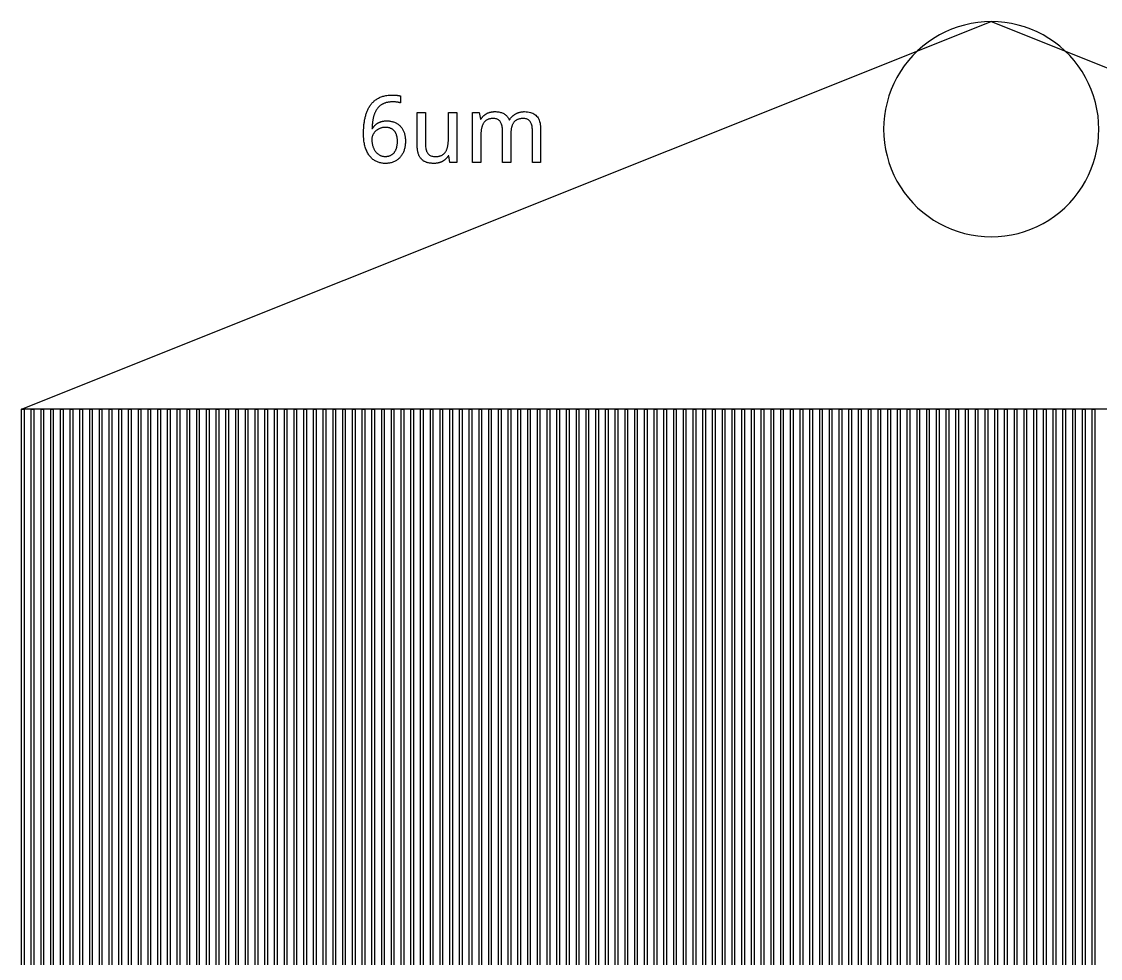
# Model space of a CAD drawing. Extents: x 0 to 762, y 0 to 762.
# Drawn here: x 266.5 to 393.9, y 130.7 to 241.3 of the extents above; entities that cross this region are included whole.
import ezdxf

# ---------------------------------------------------------------- set-up
doc = ezdxf.new("R2010")
doc.units = 0
doc.layers.get('0').update_dxf_attribs({"linetype": 'CONTINUOUS'})

msp = doc.modelspace()

# ---------------------------------------------------------------- linework, layer by layer
at = {"color": 0}
for points in [[(380.993, 241.296), (495.442, 195.576), (266.546, 195.576), (380.993, 241.296)], [(393.693, 228.596), (393.668, 229.393), (393.593, 230.188), (393.468, 230.975), (393.294, 231.754), (393.071, 232.521), (392.801, 233.271), (392.485, 234.003), (392.122, 234.714), (391.715, 235.401), (391.268, 236.061), (390.778, 236.692), (390.251, 237.289), (389.686, 237.854), (389.089, 238.381), (388.458, 238.871), (387.797, 239.318), (387.111, 239.725), (386.4, 240.088), (385.668, 240.404), (384.918, 240.674), (384.151, 240.897), (383.372, 241.071), (382.585, 241.196), (381.79, 241.271), (380.993, 241.296), (380.196, 241.271), (379.401, 241.196), (378.614, 241.071), (377.835, 240.897), (377.068, 240.674), (376.318, 240.404), (375.586, 240.088), (374.875, 239.725), (374.189, 239.318), (373.528, 238.871), (372.897, 238.381), (372.3, 237.854), (371.735, 237.289), (371.208, 236.692), (370.719, 236.061), (370.271, 235.401), (369.864, 234.714), (369.501, 234.003), (369.185, 233.271), (368.915, 232.521), (368.692, 231.754), (368.518, 230.975), (368.393, 230.188), (368.318, 229.393), (368.293, 228.596), (368.318, 227.799), (368.393, 227.004), (368.518, 226.217), (368.692, 225.438), (368.915, 224.671), (369.185, 223.921), (369.501, 223.189), (369.864, 222.478), (370.271, 221.79), (370.719, 221.131), (371.208, 220.501), (371.735, 219.903), (372.3, 219.337), (372.897, 218.811), (373.528, 218.321), (374.189, 217.874), (374.875, 217.467), (375.586, 217.104), (376.318, 216.788), (377.068, 216.518), (377.835, 216.294), (378.614, 216.121), (379.401, 215.996), (380.196, 215.921), (380.993, 215.896), (381.79, 215.921), (382.585, 215.996), (383.372, 216.121), (384.151, 216.294), (384.918, 216.518), (385.668, 216.788), (386.4, 217.104), (387.111, 217.467), (387.797, 217.874), (388.458, 218.321), (389.089, 218.811), (389.686, 219.337), (390.251, 219.903), (390.778, 220.501), (391.268, 221.131), (391.715, 221.79), (392.122, 222.478), (392.485, 223.189), (392.801, 223.921), (393.071, 224.671), (393.294, 225.438), (393.468, 226.217), (393.593, 227.004), (393.668, 227.799), (393.693, 228.596)], [(306.906, 228.024), (306.906, 228.136), (306.907, 228.249), (306.91, 228.361), (306.914, 228.474), (306.918, 228.586), (306.925, 228.699), (306.932, 228.811), (306.939, 228.922), (306.949, 229.035), (306.958, 229.146), (306.971, 229.257), (306.986, 229.368), (307.001, 229.478), (307.019, 229.586), (307.037, 229.693), (307.058, 229.799), (307.081, 229.904), (307.106, 230.01), (307.131, 230.112), (307.157, 230.215), (307.188, 230.318), (307.219, 230.418), (307.254, 230.518), (307.29, 230.615), (307.328, 230.713), (307.368, 230.807), (307.411, 230.9), (307.456, 230.992), (307.501, 231.082), (307.55, 231.171), (307.6, 231.258), (307.654, 231.343), (307.71, 231.425), (307.769, 231.504), (307.831, 231.582), (307.894, 231.657), (307.961, 231.731), (308.031, 231.8), (308.103, 231.868), (308.178, 231.933), (308.256, 231.999), (308.336, 232.06), (308.421, 232.118), (308.507, 232.172), (308.597, 232.225), (308.69, 232.275), (308.786, 232.322), (308.885, 232.365), (308.986, 232.407), (309.092, 232.444), (309.2, 232.481), (309.311, 232.513), (309.426, 232.54), (309.546, 232.564), (309.668, 232.585), (309.794, 232.603), (309.925, 232.615), (310.058, 232.625), (310.196, 232.631), (310.338, 232.632), (310.358, 232.632), (310.379, 232.632), (310.4, 232.632), (310.422, 232.632), (310.444, 232.631), (310.468, 232.631), (310.49, 232.629), (310.514, 232.629), (310.539, 232.628), (310.563, 232.626), (310.588, 232.626), (310.612, 232.624), (310.638, 232.622), (310.661, 232.621), (310.686, 232.619), (310.711, 232.617), (310.736, 232.614), (310.761, 232.611), (310.785, 232.608), (310.81, 232.606), (310.836, 232.603), (310.861, 232.601), (310.886, 232.599), (310.911, 232.594), (310.935, 232.592), (310.958, 232.589), (310.982, 232.585), (311.006, 232.582), (311.029, 232.578), (311.051, 232.574), (311.075, 232.569), (311.097, 232.567), (311.119, 232.563), (311.142, 232.558), (311.162, 232.554), (311.183, 232.55), (311.204, 232.546), (311.224, 232.54), (311.243, 232.536), (311.261, 232.531), (311.261, 231.697), (311.224, 231.71), (311.183, 231.722), (311.144, 231.733), (311.103, 231.744), (311.061, 231.754), (311.018, 231.764), (310.974, 231.772), (310.929, 231.781), (310.883, 231.787), (310.836, 231.794), (310.789, 231.8), (310.743, 231.806), (310.696, 231.811), (310.649, 231.815), (310.601, 231.818), (310.556, 231.821), (310.508, 231.824), (310.463, 231.825), (310.415, 231.826), (310.369, 231.826), (310.274, 231.825), (310.181, 231.822), (310.089, 231.815), (310.001, 231.807), (309.914, 231.797), (309.831, 231.783), (309.749, 231.768), (309.668, 231.751), (309.59, 231.731), (309.515, 231.708), (309.443, 231.685), (309.374, 231.66), (309.306, 231.632), (309.239, 231.603), (309.175, 231.571), (309.112, 231.539), (309.051, 231.503), (308.993, 231.467), (308.936, 231.426), (308.882, 231.386), (308.829, 231.343), (308.778, 231.299), (308.728, 231.253), (308.681, 231.206), (308.635, 231.157), (308.59, 231.106), (308.547, 231.053), (308.507, 231), (308.468, 230.943), (308.431, 230.886), (308.396, 230.828), (308.362, 230.768), (308.331, 230.707), (308.299, 230.644), (308.269, 230.581), (308.242, 230.515), (308.214, 230.449), (308.188, 230.381), (308.164, 230.313), (308.14, 230.242), (308.118, 230.172), (308.097, 230.1), (308.078, 230.028), (308.06, 229.956), (308.043, 229.881), (308.026, 229.806), (308.011, 229.729), (307.997, 229.653), (307.985, 229.575), (307.974, 229.496), (307.964, 229.415), (307.954, 229.335), (307.944, 229.254), (307.938, 229.172), (307.929, 229.09), (307.924, 229.007), (307.917, 228.924), (307.912, 228.839), (307.908, 228.754), (307.904, 228.668), (307.968, 228.668), (307.99, 228.707), (308.014, 228.744), (308.037, 228.782), (308.061, 228.818), (308.086, 228.856), (308.112, 228.89), (308.14, 228.926), (308.168, 228.961), (308.197, 228.994), (308.226, 229.028), (308.258, 229.063), (308.29, 229.094), (308.324, 229.126), (308.358, 229.157), (308.394, 229.186), (308.431, 229.215), (308.468, 229.243), (308.507, 229.269), (308.546, 229.294), (308.586, 229.318), (308.628, 229.342), (308.669, 229.365), (308.713, 229.388), (308.757, 229.408), (308.803, 229.428), (308.849, 229.447), (308.896, 229.465), (308.943, 229.482), (308.993, 229.497), (309.043, 229.511), (309.094, 229.525), (309.149, 229.536), (309.203, 229.547), (309.258, 229.557), (309.315, 229.564), (309.374, 229.571), (309.433, 229.575), (309.493, 229.579), (309.554, 229.581), (309.618, 229.582), (309.718, 229.579), (309.818, 229.575), (309.915, 229.567), (310.01, 229.556), (310.104, 229.542), (310.194, 229.524), (310.285, 229.503), (310.372, 229.478), (310.457, 229.451), (310.542, 229.421), (310.622, 229.388), (310.701, 229.351), (310.778, 229.314), (310.853, 229.272), (310.924, 229.226), (310.993, 229.179), (311.06, 229.128), (311.124, 229.075), (311.186, 229.018), (311.244, 228.958), (311.301, 228.896), (311.356, 228.831), (311.407, 228.763), (311.456, 228.692), (311.501, 228.617), (311.544, 228.54), (311.585, 228.461), (311.624, 228.379), (311.658, 228.294), (311.69, 228.207), (311.721, 228.117), (311.749, 228.025), (311.774, 227.931), (311.794, 227.833), (311.811, 227.733), (311.826, 227.632), (311.838, 227.526), (311.846, 227.419), (311.85, 227.31), (311.851, 227.197), (311.85, 227.075), (311.846, 226.957), (311.838, 226.84), (311.825, 226.726), (311.81, 226.615), (311.792, 226.506), (311.771, 226.4), (311.746, 226.296), (311.717, 226.194), (311.685, 226.096), (311.65, 225.999), (311.612, 225.906), (311.572, 225.815), (311.529, 225.728), (311.483, 225.643), (311.433, 225.561), (311.381, 225.482), (311.326, 225.407), (311.268, 225.333), (311.207, 225.263), (311.144, 225.197), (311.078, 225.133), (311.008, 225.074), (310.938, 225.017), (310.864, 224.964), (310.787, 224.913), (310.708, 224.865), (310.626, 224.821), (310.542, 224.781), (310.456, 224.742), (310.367, 224.707), (310.275, 224.676), (310.182, 224.649), (310.086, 224.625), (309.987, 224.606), (309.888, 224.589), (309.786, 224.576), (309.682, 224.567), (309.575, 224.561), (309.467, 224.56), (309.36, 224.561), (309.254, 224.568), (309.15, 224.578), (309.047, 224.593), (308.946, 224.611), (308.846, 224.635), (308.747, 224.663), (308.649, 224.693), (308.553, 224.729), (308.457, 224.769), (308.365, 224.813), (308.275, 224.861), (308.188, 224.914), (308.103, 224.972), (308.021, 225.033), (307.942, 225.1), (307.864, 225.169), (307.789, 225.244), (307.717, 225.324), (307.646, 225.408), (307.579, 225.496), (307.515, 225.589), (307.453, 225.686), (307.394, 225.788), (307.339, 225.893), (307.286, 226.003), (307.236, 226.118), (307.189, 226.236), (307.144, 226.36), (307.104, 226.487), (307.067, 226.619), (307.032, 226.757), (307.003, 226.899), (306.976, 227.046), (306.954, 227.197), (306.938, 227.353), (306.924, 227.514), (306.912, 227.679), (306.907, 227.849), (306.906, 228.024)], [(317.11, 224.667), (316.965, 225.457), (316.911, 225.457), (316.885, 225.411), (316.856, 225.367), (316.826, 225.324), (316.796, 225.281), (316.764, 225.24), (316.731, 225.2), (316.697, 225.163), (316.662, 225.125), (316.626, 225.089), (316.589, 225.054), (316.553, 225.021), (316.515, 224.989), (316.476, 224.958), (316.438, 224.929), (316.397, 224.9), (316.357, 224.874), (316.315, 224.847), (316.274, 224.822), (316.231, 224.797), (316.186, 224.775), (316.142, 224.753), (316.097, 224.733), (316.051, 224.715), (316.006, 224.697), (315.96, 224.681), (315.912, 224.665), (315.865, 224.65), (315.817, 224.638), (315.768, 224.625), (315.719, 224.612), (315.669, 224.603), (315.619, 224.594), (315.569, 224.586), (315.519, 224.579), (315.469, 224.572), (315.418, 224.568), (315.368, 224.564), (315.317, 224.561), (315.265, 224.56), (315.214, 224.56), (315.118, 224.561), (315.024, 224.564), (314.932, 224.571), (314.842, 224.579), (314.756, 224.59), (314.671, 224.604), (314.588, 224.619), (314.508, 224.639), (314.431, 224.66), (314.354, 224.683), (314.282, 224.71), (314.211, 224.737), (314.143, 224.769), (314.078, 224.804), (314.015, 224.842), (313.954, 224.882), (313.896, 224.925), (313.84, 224.969), (313.787, 225.018), (313.737, 225.069), (313.689, 225.124), (313.643, 225.181), (313.6, 225.24), (313.558, 225.303), (313.519, 225.369), (313.483, 225.438), (313.449, 225.51), (313.418, 225.583), (313.388, 225.661), (313.361, 225.742), (313.338, 225.824), (313.317, 225.911), (313.299, 226), (313.282, 226.093), (313.268, 226.189), (313.257, 226.288), (313.249, 226.389), (313.243, 226.494), (313.239, 226.601), (313.237, 226.714), (313.237, 230.564), (314.215, 230.564), (314.215, 226.767), (314.218, 226.631), (314.226, 226.501), (314.24, 226.379), (314.261, 226.264), (314.286, 226.156), (314.318, 226.054), (314.354, 225.961), (314.397, 225.874), (314.446, 225.793), (314.5, 225.719), (314.56, 225.653), (314.626, 225.594), (314.699, 225.542), (314.778, 225.496), (314.862, 225.458), (314.954, 225.426), (315.051, 225.401), (315.154, 225.385), (315.264, 225.374), (315.381, 225.371), (315.467, 225.372), (315.549, 225.376), (315.629, 225.383), (315.707, 225.393), (315.781, 225.406), (315.853, 225.421), (315.921, 225.439), (315.987, 225.46), (316.05, 225.483), (316.111, 225.51), (316.169, 225.539), (316.225, 225.571), (316.278, 225.606), (316.329, 225.643), (316.376, 225.682), (316.424, 225.724), (316.467, 225.769), (316.508, 225.817), (316.547, 225.865), (316.583, 225.918), (316.619, 225.975), (316.653, 226.033), (316.683, 226.094), (316.713, 226.157), (316.74, 226.224), (316.764, 226.292), (316.787, 226.362), (316.807, 226.436), (316.825, 226.511), (316.842, 226.59), (316.857, 226.671), (316.871, 226.753), (316.883, 226.839), (316.893, 226.926), (316.901, 227.017), (316.91, 227.11), (316.915, 227.204), (316.919, 227.301), (316.921, 227.401), (316.922, 227.503), (316.922, 230.564), (317.9, 230.564), (317.9, 224.667), (317.11, 224.667)], [(326.832, 224.667), (326.832, 228.464), (326.829, 228.6), (326.821, 228.729), (326.808, 228.851), (326.789, 228.967), (326.765, 229.075), (326.735, 229.176), (326.7, 229.271), (326.66, 229.358), (326.614, 229.439), (326.564, 229.511), (326.507, 229.578), (326.444, 229.638), (326.375, 229.69), (326.301, 229.735), (326.221, 229.774), (326.135, 229.804), (326.043, 229.829), (325.944, 229.847), (325.84, 229.857), (325.731, 229.861), (325.654, 229.86), (325.579, 229.856), (325.506, 229.849), (325.436, 229.84), (325.368, 229.829), (325.303, 229.814), (325.24, 229.797), (325.179, 229.778), (325.121, 229.757), (325.065, 229.732), (325.011, 229.706), (324.96, 229.678), (324.91, 229.647), (324.861, 229.614), (324.815, 229.578), (324.771, 229.539), (324.729, 229.499), (324.689, 229.456), (324.65, 229.41), (324.614, 229.361), (324.581, 229.311), (324.549, 229.26), (324.518, 229.206), (324.49, 229.149), (324.464, 229.089), (324.44, 229.026), (324.418, 228.963), (324.397, 228.896), (324.378, 228.826), (324.361, 228.754), (324.346, 228.682), (324.332, 228.606), (324.319, 228.528), (324.31, 228.449), (324.301, 228.367), (324.293, 228.282), (324.287, 228.196), (324.283, 228.107), (324.282, 228.015), (324.281, 227.922), (324.281, 224.667), (323.297, 224.667), (323.297, 228.464), (323.294, 228.6), (323.287, 228.729), (323.274, 228.851), (323.254, 228.967), (323.231, 229.075), (323.201, 229.176), (323.167, 229.271), (323.126, 229.358), (323.081, 229.439), (323.029, 229.511), (322.974, 229.578), (322.912, 229.638), (322.844, 229.69), (322.771, 229.735), (322.69, 229.774), (322.606, 229.806), (322.514, 229.829), (322.415, 229.847), (322.311, 229.857), (322.201, 229.861), (322.121, 229.86), (322.042, 229.856), (321.965, 229.849), (321.893, 229.839), (321.822, 229.826), (321.754, 229.811), (321.689, 229.793), (321.626, 229.771), (321.567, 229.747), (321.51, 229.721), (321.454, 229.692), (321.401, 229.66), (321.351, 229.625), (321.303, 229.588), (321.257, 229.547), (321.213, 229.506), (321.171, 229.46), (321.131, 229.411), (321.093, 229.361), (321.058, 229.307), (321.025, 229.251), (320.994, 229.193), (320.967, 229.132), (320.939, 229.068), (320.914, 229.003), (320.892, 228.935), (320.869, 228.864), (320.85, 228.79), (320.832, 228.714), (320.817, 228.636), (320.803, 228.556), (320.792, 228.472), (320.781, 228.388), (320.772, 228.3), (320.764, 228.21), (320.757, 228.117), (320.753, 228.022), (320.749, 227.925), (320.747, 227.825), (320.746, 227.724), (320.746, 224.667), (319.769, 224.667), (319.769, 230.564), (320.564, 230.564), (320.703, 229.769), (320.757, 229.769), (320.783, 229.815), (320.811, 229.86), (320.839, 229.903), (320.868, 229.944), (320.899, 229.985), (320.929, 230.024), (320.961, 230.061), (320.994, 230.097), (321.028, 230.133), (321.064, 230.167), (321.099, 230.201), (321.136, 230.233), (321.172, 230.265), (321.21, 230.294), (321.249, 230.324), (321.287, 230.351), (321.328, 230.379), (321.368, 230.404), (321.408, 230.428), (321.45, 230.451), (321.493, 230.474), (321.537, 230.494), (321.581, 230.514), (321.625, 230.532), (321.671, 230.55), (321.715, 230.565), (321.761, 230.581), (321.807, 230.594), (321.854, 230.607), (321.901, 230.618), (321.95, 230.628), (321.999, 230.638), (322.047, 230.646), (322.096, 230.653), (322.144, 230.658), (322.193, 230.664), (322.242, 230.667), (322.292, 230.669), (322.34, 230.671), (322.39, 230.672), (322.517, 230.669), (322.639, 230.662), (322.757, 230.65), (322.871, 230.633), (322.979, 230.612), (323.085, 230.586), (323.185, 230.556), (323.281, 230.521), (323.372, 230.481), (323.458, 230.436), (323.543, 230.386), (323.622, 230.331), (323.696, 230.269), (323.767, 230.203), (323.832, 230.132), (323.893, 230.056), (323.95, 229.974), (324.001, 229.886), (324.05, 229.793), (324.093, 229.694), (324.136, 229.694), (324.164, 229.744), (324.193, 229.793), (324.224, 229.839), (324.256, 229.885), (324.289, 229.929), (324.322, 229.972), (324.357, 230.014), (324.393, 230.054), (324.431, 230.092), (324.468, 230.129), (324.508, 230.165), (324.55, 230.2), (324.59, 230.233), (324.633, 230.265), (324.675, 230.296), (324.718, 230.325), (324.763, 230.353), (324.807, 230.381), (324.853, 230.406), (324.899, 230.431), (324.946, 230.454), (324.993, 230.476), (325.042, 230.499), (325.09, 230.518), (325.14, 230.537), (325.19, 230.556), (325.24, 230.571), (325.29, 230.586), (325.342, 230.6), (325.393, 230.612), (325.444, 230.624), (325.496, 230.633), (325.549, 230.643), (325.6, 230.65), (325.653, 230.657), (325.706, 230.662), (325.758, 230.667), (325.811, 230.669), (325.865, 230.671), (325.919, 230.672), (326.103, 230.667), (326.276, 230.651), (326.44, 230.625), (326.596, 230.589), (326.742, 230.543), (326.879, 230.486), (327.006, 230.419), (327.124, 230.342), (327.232, 230.254), (327.332, 230.156), (327.422, 230.047), (327.504, 229.928), (327.575, 229.794), (327.638, 229.649), (327.69, 229.492), (327.733, 229.321), (327.767, 229.139), (327.79, 228.944), (327.804, 228.737), (327.81, 228.518), (327.81, 224.667), (326.832, 224.667)], [(309.457, 225.381), (309.521, 225.382), (309.583, 225.386), (309.644, 225.39), (309.704, 225.399), (309.764, 225.408), (309.822, 225.419), (309.879, 225.433), (309.935, 225.45), (309.989, 225.468), (310.042, 225.489), (310.094, 225.513), (310.146, 225.538), (310.196, 225.567), (310.244, 225.596), (310.292, 225.628), (310.338, 225.663), (310.381, 225.699), (310.424, 225.737), (310.464, 225.779), (310.504, 225.822), (310.542, 225.868), (310.578, 225.917), (310.611, 225.967), (310.644, 226.021), (310.674, 226.075), (310.703, 226.133), (310.729, 226.193), (310.754, 226.254), (310.778, 226.319), (310.799, 226.386), (310.819, 226.456), (310.838, 226.528), (310.854, 226.603), (310.868, 226.681), (310.879, 226.76), (310.889, 226.843), (310.897, 226.928), (310.903, 227.015), (310.906, 227.104), (310.907, 227.197), (310.906, 227.271), (310.903, 227.344), (310.899, 227.415), (310.892, 227.485), (310.883, 227.553), (310.874, 227.619), (310.862, 227.683), (310.849, 227.747), (310.832, 227.808), (310.815, 227.868), (310.797, 227.928), (310.778, 227.985), (310.756, 228.04), (310.732, 228.094), (310.707, 228.146), (310.679, 228.196), (310.65, 228.244), (310.619, 228.29), (310.586, 228.336), (310.551, 228.378), (310.515, 228.419), (310.478, 228.458), (310.438, 228.496), (310.396, 228.531), (310.351, 228.564), (310.307, 228.594), (310.26, 228.624), (310.21, 228.651), (310.158, 228.676), (310.106, 228.7), (310.053, 228.722), (309.997, 228.742), (309.94, 228.758), (309.881, 228.772), (309.821, 228.785), (309.757, 228.796), (309.693, 228.803), (309.626, 228.808), (309.558, 228.813), (309.489, 228.814), (309.417, 228.813), (309.347, 228.808), (309.278, 228.801), (309.21, 228.793), (309.143, 228.781), (309.078, 228.767), (309.014, 228.75), (308.95, 228.731), (308.889, 228.708), (308.828, 228.685), (308.769, 228.658), (308.714, 228.632), (308.658, 228.603), (308.606, 228.572), (308.554, 228.54), (308.504, 228.507), (308.457, 228.472), (308.41, 228.435), (308.365, 228.397), (308.324, 228.357), (308.282, 228.317), (308.243, 228.275), (308.206, 228.232), (308.169, 228.189), (308.136, 228.143), (308.104, 228.097), (308.075, 228.05), (308.046, 228.001), (308.019, 227.951), (307.996, 227.9), (307.974, 227.849), (307.954, 227.797), (307.938, 227.746), (307.924, 227.694), (307.911, 227.643), (307.9, 227.592), (307.893, 227.539), (307.888, 227.487), (307.883, 227.436), (307.883, 227.385), (307.883, 227.313), (307.886, 227.24), (307.892, 227.169), (307.899, 227.097), (307.907, 227.025), (307.918, 226.953), (307.931, 226.881), (307.944, 226.808), (307.961, 226.737), (307.979, 226.665), (308, 226.594), (308.024, 226.526), (308.049, 226.458), (308.075, 226.393), (308.104, 226.328), (308.135, 226.265), (308.167, 226.203), (308.201, 226.143), (308.237, 226.083), (308.275, 226.026), (308.315, 225.969), (308.358, 225.917), (308.403, 225.864), (308.449, 225.814), (308.497, 225.767), (308.549, 225.721), (308.6, 225.678), (308.654, 225.636), (308.711, 225.596), (308.769, 225.558), (308.829, 225.525), (308.89, 225.494), (308.954, 225.468), (309.021, 225.444), (309.089, 225.425), (309.158, 225.41), (309.229, 225.397), (309.303, 225.389), (309.379, 225.383), (309.457, 225.382), (309.457, 225.381)], [(266.546, 195.576), (266.846, 195.576), (266.846, 126.998), (266.546, 126.998), (266.546, 195.576)], [(267.694, 195.576), (267.994, 195.576), (267.994, 126.998), (267.694, 126.998), (267.694, 195.576)], [(268.843, 195.576), (269.143, 195.576), (269.143, 126.998), (268.843, 126.998), (268.843, 195.576)], [(269.992, 195.576), (270.292, 195.576), (270.292, 126.998), (269.992, 126.998), (269.992, 195.576)], [(271.14, 195.576), (271.44, 195.576), (271.44, 126.998), (271.14, 126.998), (271.14, 195.576)], [(272.289, 195.576), (272.589, 195.576), (272.589, 126.998), (272.289, 126.998), (272.289, 195.576)], [(273.438, 195.576), (273.737, 195.576), (273.737, 126.998), (273.438, 126.998), (273.438, 195.576)], [(274.586, 195.576), (274.886, 195.576), (274.886, 126.998), (274.586, 126.998), (274.586, 195.576)], [(275.735, 195.576), (276.035, 195.576), (276.035, 126.998), (275.735, 126.998), (275.735, 195.576)], [(276.883, 195.576), (277.183, 195.576), (277.183, 126.998), (276.883, 126.998), (276.883, 195.576)], [(278.032, 195.576), (278.332, 195.576), (278.332, 126.998), (278.032, 126.998), (278.032, 195.576)], [(279.181, 195.576), (279.481, 195.576), (279.481, 126.998), (279.181, 126.998), (279.181, 195.576)], [(280.329, 195.576), (280.629, 195.576), (280.629, 126.998), (280.329, 126.998), (280.329, 195.576)], [(281.479, 195.576), (281.779, 195.576), (281.779, 126.998), (281.479, 126.998), (281.479, 195.576)], [(282.628, 195.576), (282.928, 195.576), (282.928, 126.998), (282.628, 126.998), (282.628, 195.576)], [(283.776, 195.576), (284.076, 195.576), (284.076, 126.998), (283.776, 126.998), (283.776, 195.576)], [(284.925, 195.576), (285.225, 195.576), (285.225, 126.998), (284.925, 126.998), (284.925, 195.576)], [(286.074, 195.576), (286.374, 195.576), (286.374, 126.998), (286.074, 126.998), (286.074, 195.576)], [(287.222, 195.576), (287.522, 195.576), (287.522, 126.998), (287.222, 126.998), (287.222, 195.576)], [(288.371, 195.576), (288.671, 195.576), (288.671, 126.998), (288.371, 126.998), (288.371, 195.576)], [(289.519, 195.576), (289.819, 195.576), (289.819, 126.998), (289.519, 126.998), (289.519, 195.576)], [(290.668, 195.576), (290.968, 195.576), (290.968, 126.998), (290.668, 126.998), (290.668, 195.576)], [(291.817, 195.576), (292.117, 195.576), (292.117, 126.998), (291.817, 126.998), (291.817, 195.576)], [(292.965, 195.576), (293.265, 195.576), (293.265, 126.998), (292.965, 126.998), (292.965, 195.576)], [(294.114, 195.576), (294.414, 195.576), (294.414, 126.998), (294.114, 126.998), (294.114, 195.576)], [(295.264, 195.576), (295.564, 195.576), (295.564, 126.998), (295.264, 126.998), (295.264, 195.576)], [(296.412, 195.576), (296.713, 195.576), (296.713, 126.998), (296.412, 126.998), (296.412, 195.576)], [(297.561, 195.576), (297.861, 195.576), (297.861, 126.998), (297.561, 126.998), (297.561, 195.576)], [(298.71, 195.576), (299.01, 195.576), (299.01, 126.998), (298.71, 126.998), (298.71, 195.576)], [(299.858, 195.576), (300.158, 195.576), (300.158, 126.998), (299.858, 126.998), (299.858, 195.576)], [(301.007, 195.576), (301.307, 195.576), (301.307, 126.998), (301.007, 126.998), (301.007, 195.576)], [(302.156, 195.576), (302.456, 195.576), (302.456, 126.998), (302.156, 126.998), (302.156, 195.576)], [(303.304, 195.576), (303.604, 195.576), (303.604, 126.998), (303.304, 126.998), (303.304, 195.576)], [(304.453, 195.576), (304.753, 195.576), (304.753, 126.998), (304.453, 126.998), (304.453, 195.576)], [(305.601, 195.576), (305.901, 195.576), (305.901, 126.998), (305.601, 126.998), (305.601, 195.576)], [(306.75, 195.576), (307.05, 195.576), (307.05, 126.998), (306.75, 126.998), (306.75, 195.576)], [(307.899, 195.576), (308.199, 195.576), (308.199, 126.998), (307.899, 126.998), (307.899, 195.576)], [(309.047, 195.576), (309.349, 195.576), (309.349, 126.998), (309.047, 126.998), (309.047, 195.576)], [(310.197, 195.576), (310.497, 195.576), (310.497, 126.998), (310.197, 126.998), (310.197, 195.576)], [(311.346, 195.576), (311.646, 195.576), (311.646, 126.998), (311.346, 126.998), (311.346, 195.576)], [(312.494, 195.576), (312.794, 195.576), (312.794, 126.998), (312.494, 126.998), (312.494, 195.576)], [(313.643, 195.576), (313.943, 195.576), (313.943, 126.998), (313.643, 126.998), (313.643, 195.576)], [(314.792, 195.576), (315.092, 195.576), (315.092, 126.998), (314.792, 126.998), (314.792, 195.576)], [(315.94, 195.576), (316.24, 195.576), (316.24, 126.998), (315.94, 126.998), (315.94, 195.576)], [(317.089, 195.576), (317.389, 195.576), (317.389, 126.998), (317.089, 126.998), (317.089, 195.576)], [(318.237, 195.576), (318.537, 195.576), (318.537, 126.998), (318.237, 126.998), (318.237, 195.576)], [(319.386, 195.576), (319.686, 195.576), (319.686, 126.998), (319.386, 126.998), (319.386, 195.576)], [(320.535, 195.576), (320.835, 195.576), (320.835, 126.998), (320.535, 126.998), (320.535, 195.576)], [(321.683, 195.576), (321.983, 195.576), (321.983, 126.998), (321.683, 126.998), (321.683, 195.576)], [(322.832, 195.576), (323.132, 195.576), (323.132, 126.998), (322.832, 126.998), (322.832, 195.576)], [(323.982, 195.576), (324.282, 195.576), (324.282, 126.998), (323.982, 126.998), (323.982, 195.576)], [(325.131, 195.576), (325.431, 195.576), (325.431, 126.998), (325.131, 126.998), (325.131, 195.576)], [(326.279, 195.576), (326.579, 195.576), (326.579, 126.998), (326.279, 126.998), (326.279, 195.576)], [(327.428, 195.576), (327.728, 195.576), (327.728, 126.998), (327.428, 126.998), (327.428, 195.576)], [(328.576, 195.576), (328.876, 195.576), (328.876, 126.998), (328.576, 126.998), (328.576, 195.576)], [(329.725, 195.576), (330.025, 195.576), (330.025, 126.998), (329.725, 126.998), (329.725, 195.576)], [(330.874, 195.576), (331.174, 195.576), (331.174, 126.998), (330.874, 126.998), (330.874, 195.576)], [(332.022, 195.576), (332.322, 195.576), (332.322, 126.998), (332.022, 126.998), (332.022, 195.576)], [(333.171, 195.576), (333.471, 195.576), (333.471, 126.998), (333.171, 126.998), (333.171, 195.576)], [(334.319, 195.576), (334.619, 195.576), (334.619, 126.998), (334.319, 126.998), (334.319, 195.576)], [(335.468, 195.576), (335.768, 195.576), (335.768, 126.998), (335.468, 126.998), (335.468, 195.576)], [(336.617, 195.576), (336.917, 195.576), (336.917, 126.998), (336.617, 126.998), (336.617, 195.576)], [(337.765, 195.576), (338.067, 195.576), (338.067, 126.998), (337.765, 126.998), (337.765, 195.576)], [(338.915, 195.576), (339.215, 195.576), (339.215, 126.998), (338.915, 126.998), (338.915, 195.576)], [(340.064, 195.576), (340.364, 195.576), (340.364, 126.998), (340.064, 126.998), (340.064, 195.576)], [(341.213, 195.576), (341.513, 195.576), (341.513, 126.998), (341.213, 126.998), (341.213, 195.576)], [(342.361, 195.576), (342.661, 195.576), (342.661, 126.998), (342.361, 126.998), (342.361, 195.576)], [(343.51, 195.576), (343.81, 195.576), (343.81, 126.998), (343.51, 126.998), (343.51, 195.576)], [(344.658, 195.576), (344.958, 195.576), (344.958, 126.998), (344.658, 126.998), (344.658, 195.576)], [(345.807, 195.576), (346.107, 195.576), (346.107, 126.998), (345.807, 126.998), (345.807, 195.576)], [(346.956, 195.576), (347.256, 195.576), (347.256, 126.998), (346.956, 126.998), (346.956, 195.576)], [(348.104, 195.576), (348.404, 195.576), (348.404, 126.998), (348.104, 126.998), (348.104, 195.576)], [(349.253, 195.576), (349.553, 195.576), (349.553, 126.998), (349.253, 126.998), (349.253, 195.576)], [(350.401, 195.576), (350.701, 195.576), (350.701, 126.998), (350.401, 126.998), (350.401, 195.576)], [(351.55, 195.576), (351.85, 195.576), (351.85, 126.998), (351.55, 126.998), (351.55, 195.576)], [(352.7, 195.576), (353, 195.576), (353, 126.998), (352.7, 126.998), (352.7, 195.576)], [(353.849, 195.576), (354.149, 195.576), (354.149, 126.998), (353.849, 126.998), (353.849, 195.576)], [(354.997, 195.576), (355.297, 195.576), (355.297, 126.998), (354.997, 126.998), (354.997, 195.576)], [(356.146, 195.576), (356.446, 195.576), (356.446, 126.998), (356.146, 126.998), (356.146, 195.576)], [(357.294, 195.576), (357.594, 195.576), (357.594, 126.998), (357.294, 126.998), (357.294, 195.576)], [(358.443, 195.576), (358.743, 195.576), (358.743, 126.998), (358.443, 126.998), (358.443, 195.576)], [(359.592, 195.576), (359.892, 195.576), (359.892, 126.998), (359.592, 126.998), (359.592, 195.576)], [(360.74, 195.576), (361.04, 195.576), (361.04, 126.998), (360.74, 126.998), (360.74, 195.576)], [(361.889, 195.576), (362.189, 195.576), (362.189, 126.998), (361.889, 126.998), (361.889, 195.576)], [(363.037, 195.576), (363.338, 195.576), (363.338, 126.998), (363.037, 126.998), (363.037, 195.576)], [(364.186, 195.576), (364.486, 195.576), (364.486, 126.998), (364.186, 126.998), (364.186, 195.576)], [(365.335, 195.576), (365.635, 195.576), (365.635, 126.998), (365.335, 126.998), (365.335, 195.576)], [(366.485, 195.576), (366.785, 195.576), (366.785, 126.998), (366.485, 126.998), (366.485, 195.576)], [(367.633, 195.576), (367.933, 195.576), (367.933, 126.998), (367.633, 126.998), (367.633, 195.576)], [(368.782, 195.576), (369.082, 195.576), (369.082, 126.998), (368.782, 126.998), (368.782, 195.576)], [(369.931, 195.576), (370.231, 195.576), (370.231, 126.998), (369.931, 126.998), (369.931, 195.576)], [(371.079, 195.576), (371.379, 195.576), (371.379, 126.998), (371.079, 126.998), (371.079, 195.576)], [(372.228, 195.576), (372.528, 195.576), (372.528, 126.998), (372.228, 126.998), (372.228, 195.576)], [(373.376, 195.576), (373.676, 195.576), (373.676, 126.998), (373.376, 126.998), (373.376, 195.576)], [(374.525, 195.576), (374.825, 195.576), (374.825, 126.998), (374.525, 126.998), (374.525, 195.576)], [(375.674, 195.576), (375.974, 195.576), (375.974, 126.998), (375.674, 126.998), (375.674, 195.576)], [(376.822, 195.576), (377.122, 195.576), (377.122, 126.998), (376.822, 126.998), (376.822, 195.576)], [(377.971, 195.576), (378.271, 195.576), (378.271, 126.998), (377.971, 126.998), (377.971, 195.576)], [(379.119, 195.576), (379.419, 195.576), (379.419, 126.998), (379.119, 126.998), (379.119, 195.576)], [(380.268, 195.576), (380.568, 195.576), (380.568, 126.998), (380.268, 126.998), (380.268, 195.576)], [(381.418, 195.576), (381.718, 195.576), (381.718, 126.998), (381.418, 126.998), (381.418, 195.576)], [(382.567, 195.576), (382.867, 195.576), (382.867, 126.998), (382.567, 126.998), (382.567, 195.576)], [(383.715, 195.576), (384.015, 195.576), (384.015, 126.998), (383.715, 126.998), (383.715, 195.576)], [(384.864, 195.576), (385.164, 195.576), (385.164, 126.998), (384.864, 126.998), (384.864, 195.576)], [(386.013, 195.576), (386.313, 195.576), (386.313, 126.998), (386.013, 126.998), (386.013, 195.576)], [(387.161, 195.576), (387.461, 195.576), (387.461, 126.998), (387.161, 126.998), (387.161, 195.576)], [(388.31, 195.576), (388.61, 195.576), (388.61, 126.998), (388.31, 126.998), (388.31, 195.576)], [(389.458, 195.576), (389.758, 195.576), (389.758, 126.998), (389.458, 126.998), (389.458, 195.576)], [(390.607, 195.576), (390.907, 195.576), (390.907, 126.998), (390.607, 126.998), (390.607, 195.576)], [(391.756, 195.576), (392.056, 195.576), (392.056, 126.998), (391.756, 126.998), (391.756, 195.576)], [(392.904, 195.576), (393.204, 195.576), (393.204, 126.998), (392.904, 126.998), (392.904, 195.576)]]:
    msp.add_lwpolyline(points, close=True, dxfattribs=at)
at = {"color": 0, "const_width": 0.0104}
msp.add_lwpolyline([(393.693, 228.596), (393.668, 229.393), (393.593, 230.188), (393.468, 230.975), (393.294, 231.754), (393.071, 232.521), (392.801, 233.271), (392.485, 234.003), (392.122, 234.714), (391.715, 235.401), (391.268, 236.061), (390.778, 236.692), (390.251, 237.289), (389.686, 237.854), (389.089, 238.381), (388.458, 238.871), (387.797, 239.318), (387.111, 239.725), (386.4, 240.088), (385.668, 240.404), (384.918, 240.674), (384.151, 240.897), (383.372, 241.071), (382.585, 241.196), (381.79, 241.271), (380.993, 241.296), (380.196, 241.271), (379.401, 241.196), (378.614, 241.071), (377.835, 240.897), (377.068, 240.674), (376.318, 240.404), (375.586, 240.088), (374.875, 239.725), (374.189, 239.318), (373.528, 238.871), (372.897, 238.381), (372.3, 237.854), (371.735, 237.289), (371.208, 236.692), (370.719, 236.061), (370.271, 235.401), (369.864, 234.714), (369.501, 234.003), (369.185, 233.271), (368.915, 232.521), (368.692, 231.754), (368.518, 230.975), (368.393, 230.188), (368.318, 229.393), (368.293, 228.596), (368.318, 227.799), (368.393, 227.004), (368.518, 226.217), (368.692, 225.438), (368.915, 224.671), (369.185, 223.921), (369.501, 223.189), (369.864, 222.478), (370.271, 221.79), (370.719, 221.131), (371.208, 220.501), (371.735, 219.903), (372.3, 219.337), (372.897, 218.811), (373.528, 218.321), (374.189, 217.874), (374.875, 217.467), (375.586, 217.104), (376.318, 216.788), (377.068, 216.518), (377.835, 216.294), (378.614, 216.121), (379.401, 215.996), (380.196, 215.921), (380.993, 215.896), (381.79, 215.921), (382.585, 215.996), (383.372, 216.121), (384.151, 216.294), (384.918, 216.518), (385.668, 216.788), (386.4, 217.104), (387.111, 217.467), (387.797, 217.874), (388.458, 218.321), (389.089, 218.811), (389.686, 219.337), (390.251, 219.903), (390.778, 220.501), (391.268, 221.131), (391.715, 221.79), (392.122, 222.478), (392.485, 223.189), (392.801, 223.921), (393.071, 224.671), (393.294, 225.438), (393.468, 226.217), (393.593, 227.004), (393.668, 227.799), (393.693, 228.596)], close=True, dxfattribs=at)

doc.saveas('drawing.dxf')
